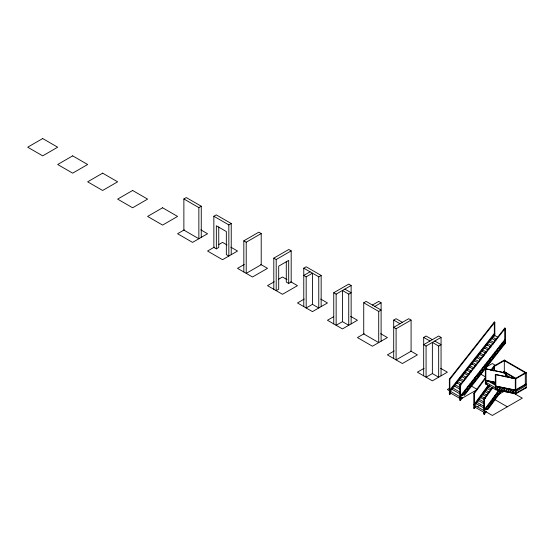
<?xml version="1.0" encoding="UTF-8"?>
<svg xmlns="http://www.w3.org/2000/svg" width="554" height="554" viewBox="0 0 554 554"><rect width="100%" height="100%" fill="white"/><g stroke="black" fill="none" stroke-linecap="round" stroke-linejoin="round"><path stroke-width="0.83" d="M475.671 406.726L474.342 408.533L473.843 408.243L473.843 393.243L485.629 377.253M490.754 370.301L493.829 366.132L504.32 360.072L526.3 372.766L526.3 387.765L515.809 393.818L495.83 389.781L485.339 383.721L485.339 368.722L506.314 373.154L485.339 368.722M474.342 408.533L474.342 393.534L485.616 378.237M491.253 370.591L494.327 366.423L504.819 360.363M488.192 385.314L473.843 404.78L492.319 415.452L522.297 398.146L513.302 392.952M488.995 385.189L474.342 405.071L476.565 403.79L483.864 408.007M473.843 408.243L474.868 406.851M500.858 390.341L497.16 392.474L497.16 395.937L492.714 398.499L492.714 401.962L488.275 404.524L488.275 407.986L483.836 410.549L483.836 399.012L492.298 387.53M503.261 372.655L504.32 371.222M485.318 411.428L483.836 412.28L483.836 414.011L484.334 414.302L484.334 399.302L493.074 387.44M503.621 373.126L504.819 371.9M483.836 410.549L498.822 390.217M484.334 410.839L499.459 390.314M483.836 414.011L485.775 411.373M487.028 409.683L501.322 390.286M484.334 414.302L486.557 411.29M487.942 409.406L501.682 390.764M450.852 393.125L449.855 394.393L449.356 394.109L449.356 379.109L494.32 321.999L494.819 322.283L494.819 335.551L497.672 337.199M449.855 394.393L449.855 379.393L494.819 322.283M449.356 390.646L494.32 333.536L494.819 333.82L449.855 390.93L452.355 389.49L460.201 394.026M449.356 394.109L450.423 392.744M462.535 397.675L460.346 400.452L459.848 400.161L459.848 385.162L504.812 328.051L505.31 328.342L505.31 343.341L464.404 395.293M460.346 400.452L460.346 385.452L505.31 328.342M460.346 396.989L505.31 339.879L504.812 339.588L459.848 396.699L464.841 393.818L464.841 390.355L469.84 387.475L469.84 384.012L474.833 381.124L474.833 377.662L479.833 374.781L479.833 371.319L484.826 368.438L484.826 364.975L489.819 362.087L489.819 358.625L494.819 355.744L494.819 352.282L499.812 349.394L499.812 345.938L504.812 343.051L505.31 343.341M459.848 400.161L461.877 397.585M463.753 395.203L504.812 343.051L504.812 328.051M183.873 198.948L198.858 207.605L198.858 238.753L183.873 230.097L183.873 198.948L186.269 197.563L201.261 206.22L201.261 237.368M198.858 207.605L201.261 206.22M184.323 229.841L177.578 233.733L192.563 242.389L207.556 233.733L200.811 229.841M218.747 226.953L218.747 247.465L216.344 248.85L213.851 247.409L213.851 216.254L216.247 214.869L231.233 223.525L231.233 254.674M213.851 216.254L228.837 224.91L231.233 223.525M214.294 247.146L207.556 251.038L222.542 259.694L237.528 251.038L230.783 247.146M218.795 244.549L222.542 242.389L227.036 244.986M243.822 271.979L243.822 240.831L258.808 232.174L261.211 233.559L261.211 264.715L246.218 273.364L246.218 242.216L261.211 233.559M244.272 264.452L237.528 268.344L252.513 277L267.506 268.344L260.761 264.452M273.801 289.285L273.801 258.136L288.786 249.48L291.182 250.865L291.182 282.021L288.689 283.461L286.286 282.076L286.286 261.564M273.801 258.136L276.197 259.521L291.182 250.865M274.251 281.757L267.506 285.656L282.492 294.306L297.477 285.656L290.732 281.757M278.745 279.161L282.492 277L286.986 279.597M303.772 306.591L303.772 268.171L306.175 266.786L321.161 275.442L321.161 306.591M310.067 271.806L303.772 275.442L306.175 276.827L312.47 273.191L312.47 304.347L306.175 307.976L306.175 276.827M303.772 268.171L318.765 276.827L321.161 275.442M304.222 299.063L297.477 302.962L312.47 311.611L327.456 302.962L320.711 299.063M333.75 323.903L333.75 292.747L348.736 284.098L351.139 285.476L351.139 323.903M333.75 292.747L336.146 294.132L351.139 285.476M336.146 294.132L336.146 325.281L342.441 321.652L342.441 290.497L348.736 294.132L351.139 292.747L344.844 289.112M333.453 316.805L327.456 320.267L342.441 328.917L357.434 320.267L350.689 316.369M363.729 302.789L366.125 301.404L381.11 310.053L378.714 311.438L363.729 302.789L363.729 333.937L378.714 342.594L378.714 311.438M372.42 305.032L378.714 301.404L381.11 302.789L381.11 341.209M374.816 306.417L381.11 302.789M364.172 333.681L357.434 337.573L372.42 346.222L387.405 337.573L380.66 333.681M393.7 358.514L393.7 320.094L396.096 318.709L402.391 322.345M396.096 328.744L411.089 320.094L411.089 351.243L396.096 359.899L396.096 328.744L393.7 327.359L408.686 318.709L411.089 320.094M394.15 350.987L387.405 354.879L402.391 363.528L417.384 354.879L410.639 350.987M423.678 375.82L423.678 337.4L426.074 336.015L432.369 339.65M441.06 337.4L438.664 336.015L423.678 344.664L426.074 346.049L441.06 337.4L441.06 375.82M438.664 346.049L438.664 377.205L432.369 373.569L432.369 342.414L438.664 346.049L441.06 344.664L434.765 341.035M424.129 368.292L417.384 372.184L432.369 380.84L447.355 372.184L440.61 368.292M495.892 340.786L492.319 338.723L492.319 336.991L494.819 335.551M493.392 343.958L489.819 341.901L489.819 340.17L492.319 338.723M432.369 373.569L426.074 377.205L426.074 346.049M490.892 347.129L487.326 345.073L487.326 343.341L489.819 341.901M487.679 349.893L484.826 348.244L484.826 346.513L487.326 345.073M485.9 353.48L482.326 351.416L482.326 349.685L484.826 348.244M483.4 356.651L479.833 354.588L479.833 352.856L482.326 351.416M480.9 359.823L477.333 357.759L477.333 356.028L479.833 354.588M504.812 341.319L502.312 342.76L502.312 346.222L497.319 349.11L497.319 352.573L492.319 355.453L492.319 358.916L487.326 361.804L487.326 365.259L482.326 368.147L482.326 371.609L477.333 374.49L477.333 377.953L472.333 380.84L472.333 384.296L467.341 387.184L467.341 390.646L462.348 393.527L462.348 395.258M477.686 362.586L474.833 360.938L474.833 359.207L477.333 357.759M475.194 365.758L472.333 364.11L472.333 362.378L474.833 360.938M472.694 368.929L469.84 367.281L469.84 365.55L472.333 364.11M470.907 372.517L467.341 370.453L467.341 368.722L469.84 367.281M467.701 375.273L464.841 373.625L464.841 371.893L467.341 370.453M465.914 378.86L462.348 376.796L462.348 375.065L464.841 373.625M462.701 381.623L459.848 379.975L459.848 378.244L462.348 376.796M460.914 385.203L457.348 383.146L457.348 381.415L459.848 379.975M459.848 389.199L454.848 386.318L454.848 384.587L457.348 383.146M449.606 388.195L447.355 389.49L462.348 398.146L477.333 389.49L471.336 386.027M486.322 366.99L492.319 363.528L495.318 365.259M452.355 389.49L452.355 387.758L454.848 386.318M502.388 372.724L504.32 371.609L515.809 378.244M461.717 397.35L459.848 398.43L449.855 392.661M505.317 376.886L505.317 372.766L505.816 372.475M491.017 382.752L492.499 381.893L495.421 383.583M493.24 383.202L494.722 382.343M490.588 390.411L487.665 388.728L487.665 386.997L489.888 385.716M488.365 393.423L485.442 391.74L485.442 390.009L487.665 388.728M486.142 396.435L483.226 394.753L483.226 393.021L485.442 391.74M483.926 399.448L481.004 397.765L481.004 396.034L483.226 394.753M483.891 403.728L478.781 400.777L478.781 399.046L481.004 397.765M525.801 372.475L515.31 378.534L495.331 374.49L495.331 389.49L499.77 386.927L499.77 390.39L504.209 387.828L504.209 391.283M526.3 372.766L515.809 378.825L495.331 374.49M476.565 403.79L476.565 402.059L478.781 400.777M477.333 406.795L480.332 405.064M498.316 394.683L508.648 388.721L508.648 392.184L513.087 389.621L513.087 393.084L525.303 386.034L525.303 372.766M525.303 384.303L510.871 392.634L510.871 389.171L506.432 391.733L506.432 388.278L501.993 390.84L501.993 387.378L497.554 389.94L497.554 386.477L495.331 387.758L485.339 381.99M505.317 372.766L506.314 372.766L506.314 376.581M495.47 382.308L485.339 380.259L495.553 382.516M485.339 383.721L486.731 384.005M485.837 384.012L486.675 384.178M486.814 384.206L487.229 384.289M515.31 390.071L495.331 386.027L515.809 390.362L526.3 384.303L525.801 384.012M495.331 389.49L515.809 393.818L515.809 378.825L503.821 371.9M492.319 336.991L496.606 339.464M489.819 340.17L494.106 342.642M487.326 343.341L491.606 345.814M484.826 346.513L489.106 348.985M503.821 360.363L525.801 373.057M482.326 349.685L486.613 352.157M479.833 352.856L484.113 355.329M477.333 356.028L480.9 358.092M505.747 374.739L511.453 378.043M526.3 387.765L525.801 387.475L515.31 393.534L515.31 378.534M525.303 387.765L525.801 388.049M474.833 359.207L479.12 361.679M472.333 362.378L476.62 364.851M393.7 320.094L399.995 323.723M423.678 337.4L429.973 341.035M469.84 365.55L474.12 368.022M480.332 373.915L485.574 376.942M490.276 381.45L495.394 384.4M467.341 368.722L470.907 370.785M495.359 385.21L488.06 381L485.837 382.281L485.837 369.012M243.822 240.831L246.218 242.216M464.841 371.893L469.127 374.365M487.665 386.997L491.315 389.102M462.348 375.065L466.627 377.544M485.442 390.009L489.092 392.114M459.848 378.244L464.127 380.716M495.318 399.877L507.312 406.795M483.226 393.021L486.876 395.127M457.348 381.415L460.914 383.472M481.004 396.034L485.387 398.561M449.356 379.109L449.855 379.393M459.848 385.162L460.346 385.452M473.843 393.243L474.342 393.534M483.836 399.012L484.334 399.302M454.848 384.587L459.848 387.475M478.781 399.046L483.891 401.996M312.47 304.347L318.765 307.976L318.765 276.827M342.441 321.652L348.736 325.281L348.736 294.132M452.355 387.758L460.201 392.294M476.565 402.059L483.864 406.276M474.342 406.802L484.334 412.571M504.32 360.072L504.32 373.327M499.376 391.193L499.376 392.924L494.937 395.487L494.937 398.949L490.498 401.511L490.498 404.974L486.052 407.536L486.052 409.267M495.83 374.781L495.83 389.781M494.32 321.999L494.32 336.133M494.327 370.543L494.327 366.423L493.829 366.132L493.829 371.076M288.689 283.461L288.689 260.387L278.697 266.155L278.697 289.23L276.197 290.67L276.197 259.521M228.837 224.91L228.837 256.059L226.337 254.618L226.337 231.544L216.344 225.776L216.344 248.85M42.686 138.548L27.7 147.205L42.686 155.854L57.678 147.205L42.686 138.548M72.664 155.854L57.678 164.51L72.664 173.16L87.65 164.51L72.664 155.854M102.635 173.16L87.65 181.816L102.635 190.472L117.628 181.816L102.635 173.16M132.614 190.472L117.628 199.121L132.614 207.778L147.599 199.121L132.614 190.472M162.592 207.778L147.599 216.427L162.592 225.083L177.578 216.427L162.592 207.778"/></g></svg>
